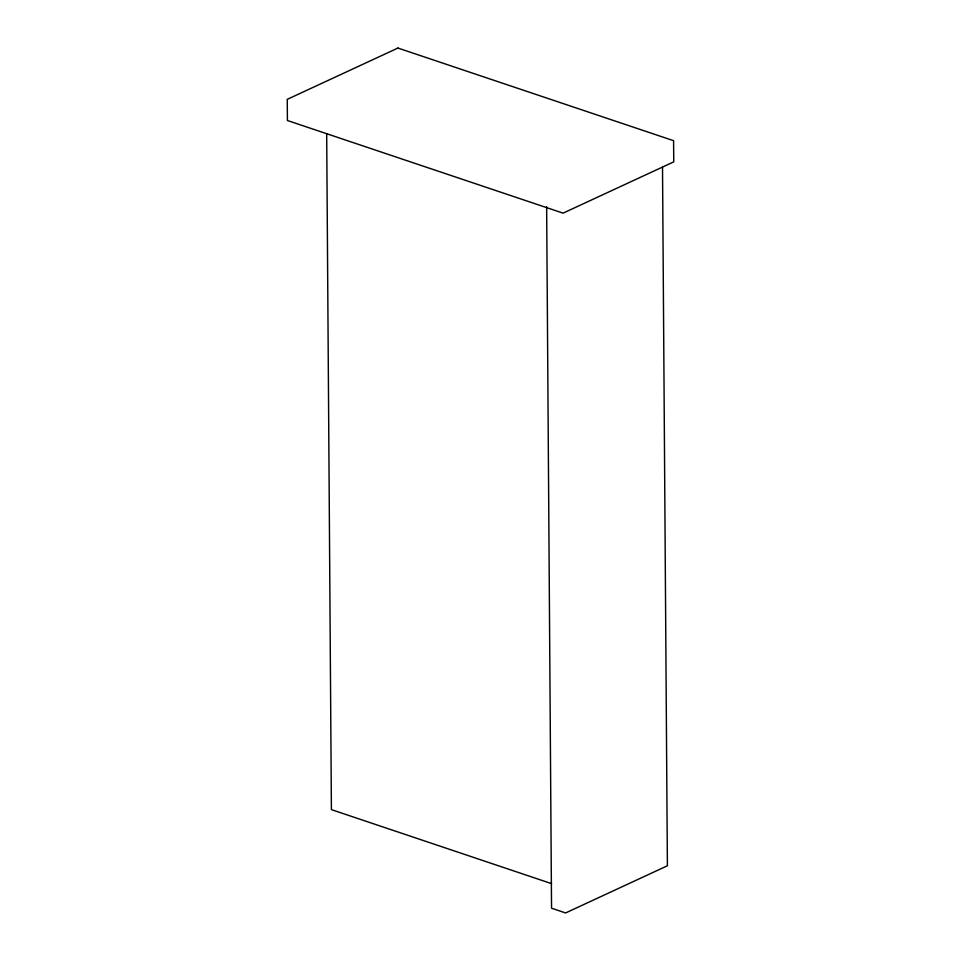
<?xml version="1.0" encoding="UTF-8"?>
<svg xmlns="http://www.w3.org/2000/svg" width="961" height="961" viewBox="0 0 961 961"><rect width="100%" height="100%" fill="white"/><g stroke="black" fill="none" stroke-linecap="round" stroke-linejoin="round"><path stroke-width="1.44" d="M551.566 883.627L331.401 809.63L326.68 133.651M662.513 167.13L667.39 865.777L565.609 912.95L551.542 908.217L546.641 206.663M397.926 48.05L287.255 99.343L287.411 120.509L563.074 213.15L673.745 161.856L673.589 140.69L397.926 48.05"/></g></svg>
